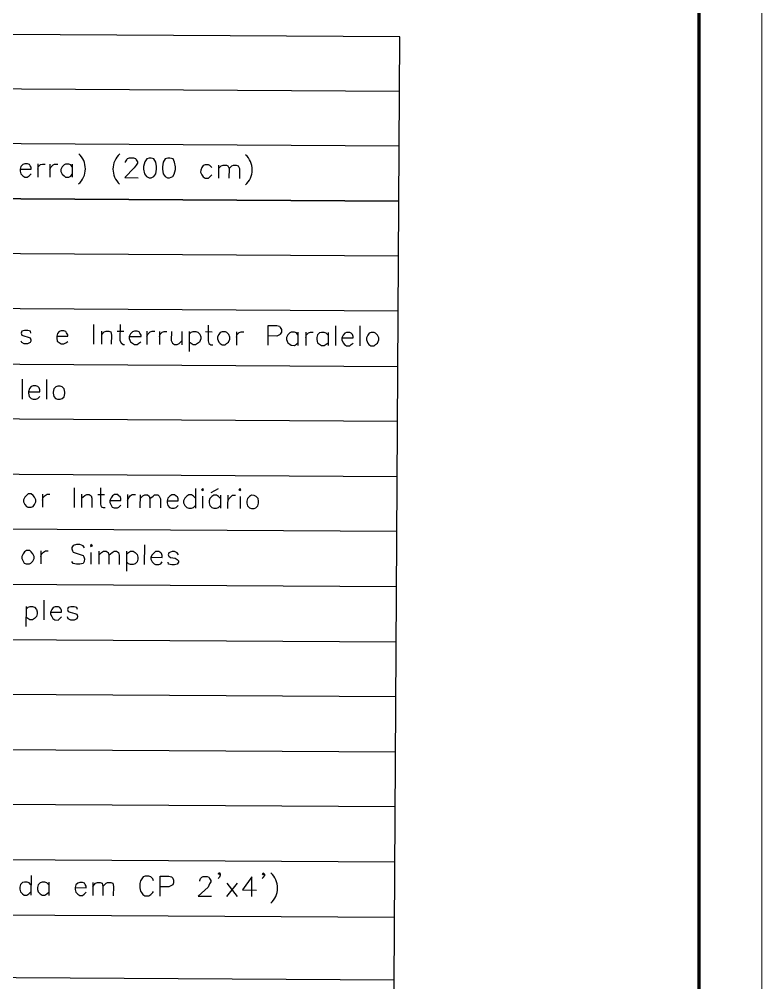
# Model space of a CAD drawing. Header units: millimetres. Extents: x 0 to 13.3, y 0.1 to 9.5.
# Drawn here: x 11.45 to 13.327, y 2.595 to 5.033 of the extents above; entities that cross this region are included whole.
import ezdxf

# ---------------------------------------------------------------- set-up
doc = ezdxf.new("R2010")
doc.units = ezdxf.units.MM
doc.layers.add('1.00', color=5, linetype='Continuous', lineweight=100)
doc.layers.add('cotas', color=6, linetype='Continuous', lineweight=9)
doc.layers.add('PDF_Geometria', color=7, linetype='Continuous')

# ---------------------------------------------------------------- blocks, each defined once
blk = doc.blocks.new('quadro')
at = {"layer": '1.00', "transparency": 33554687}
blk.add_lwpolyline([(1550.7936, 906.9385), (1510.4936, 906.9385), (1510.4936, 878.2385), (1550.7936, 878.2385)], close=True, dxfattribs=at)
at = {"layer": 'cotas', "transparency": 33554687}
blk.add_lwpolyline([(1551.2936, 907.4385), (1509.2436, 907.4385), (1509.2436, 877.7385), (1551.2936, 877.7385)], close=True, dxfattribs=at)

msp = doc.modelspace()

# ---------------------------------------------------------------- linework, layer by layer
at = {"layer": 'PDF_Geometria', "lineweight": 25}
for points in [[(12.408, 4.2944), (9.4014, 4.3123), (9.3812, 0.9207), (12.3878, 0.9028), (12.4121, 4.9877), (9.4055, 5.0056), (9.3881, 2.0824)], [(9.4047, 4.869), (12.4113, 4.851)], [(9.4039, 4.7307), (12.4105, 4.7127)], [(11.7186, 4.6702), (11.7186, 4.6718), (11.7219, 4.6768), (11.7236, 4.6801), (11.7286, 4.6818), (11.7386, 4.6817), (11.7436, 4.68), (11.7453, 4.6767), (11.7486, 4.6717), (11.7486, 4.6683), (11.7452, 4.6634), (11.7402, 4.6567), (11.7167, 4.6319), (11.75, 4.6317)], [(11.4518, 4.6534), (11.4801, 4.6533), (11.4802, 4.6583), (11.4769, 4.6616), (11.4752, 4.665), (11.4702, 4.6667), (11.4635, 4.6667), (11.4585, 4.6651), (11.4535, 4.6601), (11.4518, 4.6534), (11.4518, 4.6484), (11.4534, 4.6418), (11.4584, 4.6367), (11.4634, 4.6334), (11.47, 4.6333), (11.475, 4.6366), (11.4801, 4.6416)], [(11.4969, 4.6665), (11.4967, 4.6332)], [(11.4968, 4.6532), (11.4985, 4.6598), (11.5035, 4.6648), (11.5085, 4.6664), (11.5152, 4.6664)], [(11.5269, 4.6663), (11.5267, 4.633)], [(11.5268, 4.653), (11.5302, 4.6596), (11.5352, 4.6646), (11.5385, 4.6663), (11.5469, 4.6662)], [(11.5835, 4.6593), (11.5802, 4.6643), (11.5752, 4.666), (11.5669, 4.6661), (11.5635, 4.6644), (11.5585, 4.6595), (11.5551, 4.6528), (11.5551, 4.6478), (11.5584, 4.6411), (11.5634, 4.6361), (11.5667, 4.6327), (11.575, 4.6327), (11.58, 4.636), (11.5834, 4.641)], [(11.5835, 4.666), (11.5833, 4.6327)], [(11.9368, 4.6572), (11.9319, 4.6622), (11.9285, 4.6639), (11.9202, 4.664), (11.9152, 4.6623), (11.9118, 4.6574), (11.9085, 4.6507), (11.9084, 4.6457), (11.9117, 4.639), (11.915, 4.634), (11.92, 4.6306), (11.9283, 4.6306), (11.9317, 4.6339), (11.9367, 4.6389)], [(11.9535, 4.6638), (11.9533, 4.6304)], [(11.9535, 4.6554), (11.9602, 4.6621), (11.9652, 4.6637), (11.9735, 4.6637), (11.9769, 4.662), (11.9802, 4.6553), (11.98, 4.6303)], [(11.9802, 4.6553), (11.9869, 4.6619), (11.9919, 4.6635), (11.9985, 4.6635), (12.0035, 4.6618), (12.0068, 4.6551), (12.0067, 4.6301)], [(9.4031, 4.5907), (12.4097, 4.5727), (9.4031, 4.5907)], [(9.4022, 4.4523), (12.4088, 4.4344)], [(11.4793, 4.2383), (11.4777, 4.2433), (11.471, 4.245), (11.4627, 4.245), (11.456, 4.2434), (11.4543, 4.2384), (11.456, 4.2334), (11.461, 4.2317), (11.4726, 4.2283), (11.4776, 4.2266), (11.4792, 4.2216), (11.4792, 4.2183), (11.4775, 4.2149), (11.4708, 4.2116), (11.4625, 4.2117), (11.4559, 4.2151), (11.4542, 4.2184)], [(11.5443, 4.2312), (11.5726, 4.231), (11.5726, 4.2344), (11.5693, 4.2394), (11.5677, 4.2427), (11.5627, 4.2444), (11.556, 4.2445), (11.551, 4.2428), (11.546, 4.2379), (11.5443, 4.2312), (11.5443, 4.2262), (11.5459, 4.2179), (11.5509, 4.2145), (11.5558, 4.2111), (11.5625, 4.2111), (11.5675, 4.2144), (11.5725, 4.2177)], [(11.6378, 4.2607), (11.6375, 4.2107)], [(11.6577, 4.2439), (11.6575, 4.2105)], [(11.6576, 4.2339), (11.6644, 4.2422), (11.6694, 4.2438), (11.676, 4.2438), (11.681, 4.2421), (11.6826, 4.2337), (11.6825, 4.2104)], [(11.6977, 4.2436), (11.7144, 4.2435)], [(11.7045, 4.2603), (11.7042, 4.2203), (11.7075, 4.2136), (11.7125, 4.2102), (11.7158, 4.2102)], [(11.7276, 4.2301), (11.7576, 4.2299), (11.7576, 4.2333), (11.7543, 4.2383), (11.7527, 4.2416), (11.7477, 4.2433), (11.741, 4.2434), (11.736, 4.2417), (11.731, 4.2368), (11.7276, 4.2301), (11.7276, 4.2251), (11.7309, 4.2168), (11.7359, 4.2134), (11.7408, 4.21), (11.7475, 4.21), (11.7525, 4.2133), (11.7575, 4.2166)], [(11.7727, 4.2432), (11.7725, 4.2098)], [(11.7726, 4.2298), (11.776, 4.2365), (11.781, 4.2415), (11.786, 4.2431), (11.7927, 4.2431)], [(11.8044, 4.243), (11.8042, 4.2097)], [(11.8043, 4.2297), (11.806, 4.2363), (11.811, 4.2413), (11.816, 4.2429), (11.8227, 4.2429)], [(11.8344, 4.2428), (11.8342, 4.2195), (11.8375, 4.2128), (11.8425, 4.2094), (11.8492, 4.2094), (11.8542, 4.2127), (11.8609, 4.2193)], [(11.861, 4.2427), (11.8608, 4.2093)], [(11.8794, 4.2425), (11.8791, 4.1925)], [(11.8793, 4.2359), (11.8843, 4.2408), (11.8894, 4.2425), (11.896, 4.2424), (11.901, 4.2407), (11.906, 4.2357), (11.9093, 4.229), (11.9092, 4.224), (11.9059, 4.2157), (11.9008, 4.2124), (11.8958, 4.2091), (11.8892, 4.2092), (11.8842, 4.2125), (11.8792, 4.2159)], [(11.921, 4.2423), (11.9377, 4.2422)], [(11.9278, 4.2589), (11.9276, 4.2189), (11.9292, 4.2122), (11.9342, 4.2089), (11.9392, 4.2089)], [(11.9994, 4.2418), (11.9992, 4.2085)], [(11.9993, 4.2285), (12.001, 4.2352), (12.006, 4.2401), (12.011, 4.2418), (12.0177, 4.2417)], [(12.0792, 4.208), (12.0795, 4.258), (12.1011, 4.2579), (12.1078, 4.2562), (12.1094, 4.2528), (12.1127, 4.2478), (12.1127, 4.2412), (12.1093, 4.2362), (12.1076, 4.2345), (12.101, 4.2312), (12.0793, 4.2314)], [(12.1543, 4.2342), (12.151, 4.2393), (12.146, 4.241), (12.1377, 4.241), (12.1343, 4.2394), (12.1293, 4.2344), (12.1259, 4.2277), (12.1259, 4.2227), (12.1292, 4.2144), (12.1342, 4.211), (12.1375, 4.2077), (12.1458, 4.2076), (12.1508, 4.2109), (12.1542, 4.2142)], [(12.2495, 4.257), (12.2492, 4.207)], [(12.3111, 4.2566), (12.3108, 4.2066)], [(12.1544, 4.2409), (12.1542, 4.2076)], [(12.1744, 4.2408), (12.1742, 4.2075)], [(12.1743, 4.2275), (12.176, 4.2341), (12.181, 4.2391), (12.186, 4.2407), (12.1927, 4.2407)], [(12.231, 4.2338), (12.226, 4.2388), (12.221, 4.2405), (12.2144, 4.2405), (12.2093, 4.2389), (12.2043, 4.2339), (12.2026, 4.2273), (12.2026, 4.2223), (12.2042, 4.2139), (12.2092, 4.2106), (12.2142, 4.2072), (12.2208, 4.2072), (12.2258, 4.2105), (12.2309, 4.2138)], [(12.231, 4.2404), (12.2308, 4.2071)], [(12.2659, 4.2269), (12.2943, 4.2267), (12.2943, 4.2301), (12.2927, 4.2351), (12.2893, 4.2384), (12.286, 4.2401), (12.2777, 4.2402), (12.2727, 4.2385), (12.2693, 4.2336), (12.2659, 4.2269), (12.2659, 4.2219), (12.2692, 4.2136), (12.2725, 4.2102), (12.2775, 4.2068), (12.2858, 4.2068), (12.2892, 4.2101), (12.2942, 4.2134)], [(9.4006, 4.1723), (12.4072, 4.1544)], [(11.457, 4.1217), (11.4567, 4.0717)], [(11.5186, 4.1214), (11.5183, 4.0714)], [(11.4734, 4.09), (11.5018, 4.0898), (11.5018, 4.0948), (11.5002, 4.0998), (11.4969, 4.1032), (11.4919, 4.1049), (11.4852, 4.1049), (11.4802, 4.1033), (11.4752, 4.0983), (11.4734, 4.09), (11.4734, 4.0866), (11.475, 4.0783), (11.48, 4.0733), (11.485, 4.0716), (11.4917, 4.0715), (11.4967, 4.0732), (11.5017, 4.0781)], [(9.3997, 4.034), (12.4064, 4.0161)], [(9.3989, 3.894), (12.4055, 3.8761)], [(11.5086, 3.8314), (11.5084, 3.7981)], [(11.5085, 3.8164), (11.5102, 3.8231), (11.5152, 3.828), (11.5202, 3.8313), (11.5269, 3.8313)], [(11.5887, 3.8476), (11.5884, 3.7976)], [(11.6069, 3.8308), (11.6067, 3.7975)], [(11.6068, 3.8208), (11.6152, 3.8274), (11.6202, 3.8307), (11.6269, 3.8307), (11.6319, 3.8273), (11.6335, 3.8207), (11.6334, 3.7973)], [(11.6486, 3.8306), (11.6652, 3.8305)], [(11.6553, 3.8472), (11.6551, 3.8055), (11.6567, 3.7989), (11.6617, 3.7972), (11.6667, 3.7971)], [(11.6785, 3.8154), (11.7068, 3.8152), (11.7068, 3.8202), (11.7052, 3.8252), (11.7019, 3.8269), (11.6986, 3.8303), (11.6902, 3.8303), (11.6852, 3.827), (11.6818, 3.822), (11.6785, 3.8154), (11.6784, 3.8104), (11.6817, 3.8037), (11.685, 3.7987), (11.69, 3.797), (11.6984, 3.7969), (11.7017, 3.7986), (11.7067, 3.8036)], [(11.7236, 3.8301), (11.7234, 3.7968)], [(11.7235, 3.8151), (11.7268, 3.8218), (11.7302, 3.8268), (11.7352, 3.8301), (11.7436, 3.83)], [(11.7552, 3.8299), (11.755, 3.7966)], [(11.7552, 3.8199), (11.7619, 3.8266), (11.7669, 3.8299), (11.7736, 3.8298), (11.7785, 3.8265), (11.7802, 3.8198), (11.78, 3.7965)], [(11.7802, 3.8198), (11.7885, 3.8264), (11.7919, 3.8297), (11.8002, 3.8297), (11.8035, 3.8263), (11.8068, 3.8196), (11.8067, 3.7963)], [(11.8235, 3.8145), (11.8518, 3.8144), (11.8518, 3.8194), (11.8502, 3.8244), (11.8469, 3.8261), (11.8419, 3.8294), (11.8352, 3.8295), (11.8302, 3.8262), (11.8252, 3.8212), (11.8235, 3.8145), (11.8234, 3.8095), (11.8251, 3.8029), (11.83, 3.7978), (11.835, 3.7961), (11.8417, 3.7961), (11.8467, 3.7977), (11.8517, 3.8027)], [(11.8952, 3.8208), (11.8902, 3.8258), (11.8852, 3.8292), (11.8786, 3.8292), (11.8735, 3.8259), (11.8685, 3.8209), (11.8651, 3.8143), (11.8651, 3.8093), (11.8684, 3.8026), (11.8734, 3.7976), (11.8784, 3.7959), (11.885, 3.7958), (11.89, 3.7975), (11.8951, 3.8024)], [(11.8953, 3.8458), (11.895, 3.7958)], [(11.9585, 3.8204), (11.9535, 3.8254), (11.9486, 3.8288), (11.9419, 3.8288), (11.9369, 3.8255), (11.9318, 3.8206), (11.9301, 3.8139), (11.9301, 3.8089), (11.9317, 3.8022), (11.9367, 3.7972), (11.9417, 3.7955), (11.9484, 3.7955), (11.9534, 3.7971), (11.9584, 3.8021)], [(11.9353, 3.8355), (11.9537, 3.8454)], [(11.9586, 3.8287), (11.9584, 3.7954)], [(11.9769, 3.8286), (11.9767, 3.7953)], [(11.9768, 3.8136), (11.9802, 3.8203), (11.9852, 3.8252), (11.9886, 3.8286), (11.9969, 3.8285)], [(11.9135, 3.8257), (11.9134, 3.7957)], [(12.0085, 3.8251), (12.0084, 3.7951)], [(9.3981, 3.7557), (12.4047, 3.7377)], [(11.5044, 3.6881), (11.5042, 3.6548)], [(11.5043, 3.6731), (11.506, 3.6798), (11.511, 3.6847), (11.516, 3.688), (11.5227, 3.688)], [(11.6144, 3.6958), (11.6111, 3.7008), (11.6028, 3.7042), (11.5945, 3.7042), (11.5861, 3.701), (11.5828, 3.696), (11.5827, 3.6926), (11.5844, 3.6876), (11.586, 3.6843), (11.591, 3.6826), (11.606, 3.6775), (11.611, 3.6758), (11.6126, 3.6725), (11.6143, 3.6674), (11.6142, 3.6608), (11.6109, 3.6558), (11.6025, 3.6542), (11.5942, 3.6542), (11.5859, 3.656), (11.5826, 3.661)], [(11.631, 3.684), (11.6308, 3.654)], [(11.651, 3.6872), (11.6508, 3.6539)], [(11.651, 3.6772), (11.6577, 3.6839), (11.6627, 3.6872), (11.6694, 3.6871), (11.6744, 3.6838), (11.676, 3.6771), (11.6758, 3.6537)], [(11.676, 3.6771), (11.6844, 3.6837), (11.6894, 3.687), (11.696, 3.687), (11.701, 3.6836), (11.7026, 3.6769), (11.7025, 3.6536)], [(11.721, 3.6868), (11.7207, 3.6368)], [(11.721, 3.6785), (11.726, 3.6834), (11.731, 3.6868), (11.7377, 3.6867), (11.7427, 3.6833), (11.7477, 3.6783), (11.7493, 3.6716), (11.7493, 3.6666), (11.7475, 3.66), (11.7425, 3.655), (11.7375, 3.6534), (11.7308, 3.6534), (11.7259, 3.6551), (11.7209, 3.6601)], [(11.7661, 3.7032), (11.7658, 3.6532)], [(11.7826, 3.6714), (11.811, 3.6713), (11.811, 3.6763), (11.8093, 3.6813), (11.8077, 3.683), (11.8027, 3.6863), (11.7944, 3.6864), (11.791, 3.6831), (11.786, 3.6781), (11.7826, 3.6714), (11.7826, 3.6664), (11.7859, 3.6598), (11.7909, 3.6547), (11.7942, 3.653), (11.8025, 3.653), (11.8075, 3.6546), (11.8109, 3.6596)], [(11.8527, 3.6777), (11.8494, 3.6827), (11.8427, 3.6861), (11.836, 3.6861), (11.8277, 3.6828), (11.826, 3.6779), (11.8276, 3.6745), (11.8326, 3.6711), (11.8443, 3.6694), (11.8493, 3.666), (11.8526, 3.6627), (11.8525, 3.6594), (11.8492, 3.6544), (11.8425, 3.6528), (11.8358, 3.6528), (11.8275, 3.6545), (11.8259, 3.6595)], [(9.3972, 3.6157), (12.4039, 3.5977)], [(11.512, 3.5631), (11.5117, 3.5131)], [(11.4669, 3.5467), (11.4666, 3.4967)], [(11.4668, 3.54), (11.4719, 3.545), (11.4769, 3.5466), (11.4835, 3.5466), (11.4885, 3.5449), (11.4935, 3.5398), (11.4951, 3.5332), (11.4951, 3.5282), (11.4934, 3.5215), (11.4884, 3.5165), (11.4833, 3.5132), (11.4767, 3.5133), (11.4717, 3.5166), (11.4667, 3.5217)], [(11.5285, 3.533), (11.5568, 3.5328), (11.5568, 3.5378), (11.5552, 3.5411), (11.5519, 3.5445), (11.5485, 3.5462), (11.5402, 3.5462), (11.5352, 3.5446), (11.5318, 3.5396), (11.5285, 3.533), (11.5284, 3.528), (11.5317, 3.5213), (11.535, 3.5163), (11.54, 3.5129), (11.5483, 3.5128), (11.5517, 3.5162), (11.5567, 3.5211)], [(11.5968, 3.5392), (11.5952, 3.5442), (11.5885, 3.5459), (11.5802, 3.546), (11.5735, 3.5444), (11.5718, 3.5394), (11.5735, 3.5344), (11.5785, 3.5327), (11.5901, 3.5293), (11.5951, 3.5276), (11.5967, 3.5226), (11.5967, 3.5209), (11.595, 3.5159), (11.5883, 3.5126), (11.58, 3.5127), (11.5734, 3.516), (11.5717, 3.521)], [(9.3964, 3.4757), (12.403, 3.4577)], [(9.3956, 3.3373), (12.4022, 3.3194)], [(9.3947, 3.1973), (12.4014, 3.1794)], [(9.3939, 3.059), (12.4005, 3.0411)], [(9.3931, 2.919), (12.3997, 2.9011)], [(11.4795, 2.8666), (11.4792, 2.8166)], [(11.7894, 2.8531), (11.7878, 2.8581), (11.7828, 2.8631), (11.7778, 2.8648), (11.7678, 2.8649), (11.7628, 2.8632), (11.7594, 2.8582), (11.7561, 2.8533), (11.7544, 2.8466), (11.7543, 2.8349), (11.7559, 2.8266), (11.7592, 2.8232), (11.7625, 2.8182), (11.7675, 2.8149), (11.7775, 2.8148), (11.7825, 2.8181), (11.7876, 2.8231), (11.7892, 2.8264)], [(11.8058, 2.8146), (11.8061, 2.8646), (11.8278, 2.8645), (11.8345, 2.8628), (11.8378, 2.8594), (11.8394, 2.8544), (11.8394, 2.8478), (11.8377, 2.8428), (11.8343, 2.8411), (11.8276, 2.8378), (11.806, 2.838)], [(11.9061, 2.8524), (11.9061, 2.854), (11.9078, 2.859), (11.9111, 2.8623), (11.9145, 2.864), (11.9245, 2.8639), (11.9295, 2.8622), (11.9311, 2.8589), (11.9344, 2.8539), (11.9344, 2.8505), (11.931, 2.8455), (11.9276, 2.8372), (11.9025, 2.814), (11.9358, 2.8138)], [(11.9578, 2.8704), (11.9562, 2.8687), (11.9528, 2.8704), (11.9562, 2.8737), (11.9578, 2.8704), (11.9578, 2.8671), (11.9561, 2.8621), (11.9528, 2.8587)], [(12.0375, 2.8132), (12.0378, 2.8632), (12.0143, 2.83), (12.0493, 2.8298)], [(12.0695, 2.8697), (12.0662, 2.8681), (12.0645, 2.8697), (12.0662, 2.8731), (12.0695, 2.8697), (12.0695, 2.8664), (12.0661, 2.8614), (12.0644, 2.8581)], [(11.4793, 2.8432), (11.4744, 2.8483), (11.4694, 2.85), (11.4627, 2.85), (11.4577, 2.8484), (11.4527, 2.8434), (11.451, 2.8367), (11.4509, 2.8317), (11.4526, 2.8251), (11.4575, 2.82), (11.4625, 2.8167), (11.4692, 2.8166), (11.4742, 2.8199), (11.4792, 2.8249)], [(11.5243, 2.843), (11.5194, 2.848), (11.5144, 2.8497), (11.5077, 2.8497), (11.5027, 2.8481), (11.4977, 2.8431), (11.496, 2.8365), (11.4959, 2.8315), (11.4976, 2.8248), (11.5025, 2.8198), (11.5075, 2.8164), (11.5142, 2.8164), (11.5192, 2.8197), (11.5242, 2.8246)], [(11.5244, 2.8496), (11.5242, 2.8163)], [(11.591, 2.8359), (11.6193, 2.8357), (11.6193, 2.8391), (11.616, 2.8441), (11.6144, 2.8474), (11.6094, 2.8491), (11.6027, 2.8492), (11.5977, 2.8475), (11.5927, 2.8426), (11.591, 2.8359), (11.5909, 2.8309), (11.5926, 2.8242), (11.5975, 2.8192), (11.6025, 2.8158), (11.6092, 2.8158), (11.6142, 2.8191), (11.6192, 2.8241)], [(11.636, 2.849), (11.6358, 2.8156)], [(11.636, 2.839), (11.6427, 2.8473), (11.6477, 2.8489), (11.6544, 2.8489), (11.6594, 2.8472), (11.661, 2.8388), (11.6608, 2.8155)], [(11.661, 2.8388), (11.6694, 2.8471), (11.6727, 2.8488), (11.681, 2.8487), (11.686, 2.847), (11.6876, 2.8387), (11.6875, 2.8153)], [(12.001, 2.8468), (11.9742, 2.8136)], [(11.9744, 2.847), (12.0008, 2.8135)], [(9.3923, 2.779), (12.3989, 2.7611)], [(9.393, 2.6207), (12.3979, 2.6028)]]:
    msp.add_lwpolyline(points, dxfattribs=at)
for points in [[(11.7786, 4.6815), (11.772, 4.6799), (11.7669, 4.6716), (11.7635, 4.6599), (11.7635, 4.6532), (11.7667, 4.6416), (11.7717, 4.6349), (11.7783, 4.6315), (11.7833, 4.6315), (11.79, 4.6348), (11.7951, 4.6414), (11.7968, 4.653), (11.7968, 4.6597), (11.7952, 4.6714), (11.7903, 4.6797), (11.7836, 4.6815)], [(11.8253, 4.6812), (11.8186, 4.6796), (11.8136, 4.6713), (11.8118, 4.6596), (11.8118, 4.653), (11.8134, 4.6413), (11.8184, 4.6346), (11.825, 4.6312), (11.83, 4.6312), (11.8384, 4.6345), (11.8417, 4.6411), (11.8451, 4.6528), (11.8452, 4.6594), (11.8419, 4.6711), (11.8386, 4.6795), (11.8303, 4.6812)], [(11.9627, 4.242), (11.9577, 4.2404), (11.9543, 4.2354), (11.9509, 4.2288), (11.9509, 4.2238), (11.9542, 4.2154), (11.9575, 4.2121), (11.9625, 4.2087), (11.9708, 4.2087), (11.9742, 4.212), (11.9792, 4.2153), (11.9826, 4.2236), (11.9826, 4.2286), (11.9793, 4.2353), (11.9743, 4.2403), (11.971, 4.242)], [(12.3394, 4.2398), (12.3343, 4.2382), (12.331, 4.2332), (12.3276, 4.2265), (12.3276, 4.2215), (12.3309, 4.2132), (12.3342, 4.2098), (12.3392, 4.2065), (12.3475, 4.2064), (12.3508, 4.2097), (12.3559, 4.213), (12.3592, 4.2213), (12.3593, 4.2263), (12.356, 4.233), (12.351, 4.2381), (12.3477, 4.2398)], [(11.5469, 4.1045), (11.5419, 4.1029), (11.5368, 4.0979), (11.5351, 4.0896), (11.5351, 4.0863), (11.5367, 4.0779), (11.5417, 4.0729), (11.5467, 4.0712), (11.5533, 4.0712), (11.5583, 4.0728), (11.5634, 4.0778), (11.5651, 4.0861), (11.5651, 4.0894), (11.5635, 4.0978), (11.5585, 4.1028), (11.5535, 4.1045)], [(11.4719, 3.8316), (11.4685, 3.8283), (11.4635, 3.8234), (11.4601, 3.8167), (11.4601, 3.8117), (11.4634, 3.805), (11.4684, 3.8), (11.4717, 3.7983), (11.48, 3.7983), (11.485, 3.7999), (11.4884, 3.8049), (11.4918, 3.8115), (11.4918, 3.8165), (11.4885, 3.8232), (11.4852, 3.8282), (11.4802, 3.8316)], [(11.9103, 3.8424), (11.9136, 3.8407), (11.9153, 3.8423), (11.9137, 3.8457)], [(12.0053, 3.8418), (12.0086, 3.8401), (12.0103, 3.8418), (12.0087, 3.8451)], [(12.0369, 3.8283), (12.0319, 3.825), (12.0268, 3.82), (12.0251, 3.8133), (12.0251, 3.8083), (12.0267, 3.8017), (12.0317, 3.7966), (12.0367, 3.7949), (12.0434, 3.7949), (12.0484, 3.7965), (12.0534, 3.8015), (12.0551, 3.8082), (12.0551, 3.8132), (12.0535, 3.8198), (12.0485, 3.8249), (12.0436, 3.8282)], [(11.4677, 3.6883), (11.4627, 3.685), (11.4593, 3.68), (11.456, 3.6734), (11.4559, 3.6684), (11.4592, 3.6617), (11.4625, 3.6567), (11.4675, 3.655), (11.4758, 3.6549), (11.4792, 3.6566), (11.4842, 3.6616), (11.4876, 3.6682), (11.4876, 3.6732), (11.4843, 3.6799), (11.4794, 3.6849), (11.476, 3.6883)], [(11.6295, 3.7007), (11.6311, 3.699), (11.6345, 3.7007), (11.6311, 3.704)]]:
    msp.add_lwpolyline(points, close=True, dxfattribs=at)
for centre, start, end in [((11.5651, 4.6544), 312.0557, 47.2608), ((11.7385, 4.6534), 132.0557, 227.2608), ((11.9868, 4.6519), 312.0557, 47.2608), ((12.051, 2.8348), 312.0557, 47.2608)]:
    msp.add_arc(centre, 0.0519, start, end, dxfattribs=at)

# ---------------------------------------------------------------- block references
at = {"xscale": 0.3167442670303336, "yscale": 0.3167442670303336, "zscale": 0.3167442670303336}
msp.add_blockref('quadro', (-478.0359, -277.9572), dxfattribs=at)

doc.saveas('drawing.dxf')
